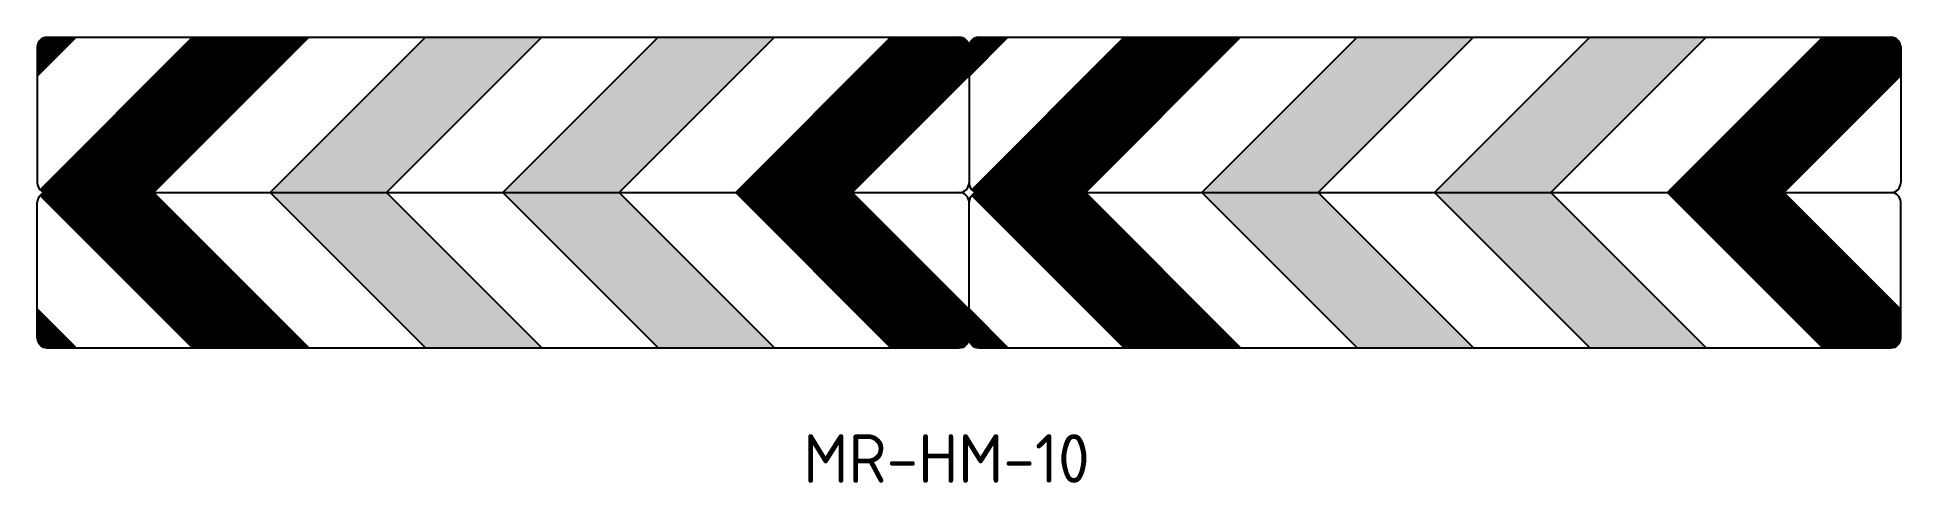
# Model space of a CAD drawing. Extents: x 82 to 274, y 73 to 119.
import ezdxf

# ---------------------------------------------------------------- set-up
doc = ezdxf.new("R2010")
doc.units = 0
doc.header["$LTSCALE"] = 12
doc.header["$MEASUREMENT"] = 0
doc.layers.get('0').update_dxf_attribs({"linetype": 'CONTINUOUS'})
doc.layers.add('L25', color=1, linetype='CONTINUOUS')
doc.layers.add('T50', color=7, linetype='CONTINUOUS')
doc.styles.add('ISO', font='ISO3098B')

# ---------------------------------------------------------------- blocks, each defined once
blk = doc.blocks.new('*X0')
at = {"color": 0}
for p, q in [((231.98, 208.25), (236.98, 213.25)), ((231.98, 208.38), (236.85, 213.25)), ((231.98, 208.51), (236.72, 213.25)), ((231.98, 208.64), (236.59, 213.25)), ((231.98, 208.78), (236.45, 213.25)), ((231.98, 208.91), (236.32, 213.25)), ((231.98, 209.04), (236.19, 213.25)), ((231.98, 209.17), (236.06, 213.25)), ((231.98, 209.31), (235.92, 213.25)), ((231.98, 209.44), (235.79, 213.25)), ((231.98, 209.57), (235.66, 213.25)), ((231.98, 209.7), (235.53, 213.25)), ((231.98, 209.84), (235.39, 213.25)), ((231.98, 209.97), (235.26, 213.25)), ((231.98, 210.1), (235.13, 213.25)), ((231.98, 210.24), (235, 213.25)), ((231.98, 210.37), (234.86, 213.25)), ((231.98, 210.5), (234.73, 213.25)), ((231.98, 210.63), (234.6, 213.25)), ((231.98, 210.77), (234.47, 213.25)), ((231.98, 210.9), (234.33, 213.25)), ((231.98, 211.03), (234.2, 213.25)), ((231.98, 211.16), (234.07, 213.25)), ((231.98, 211.3), (233.94, 213.25)), ((231.98, 211.43), (233.8, 213.25)), ((231.98, 211.56), (233.67, 213.25)), ((231.98, 211.69), (233.54, 213.25)), ((231.98, 211.83), (233.4, 213.25)), ((231.98, 211.96), (233.27, 213.25)), ((231.98, 212.09), (233.14, 213.25)), ((232, 212.25), (232.98, 213.23)), ((232.06, 212.43), (232.8, 213.18)), ((232.2, 212.71), (232.53, 213.04))]:
    blk.add_line(p, q, dxfattribs=at)
blk = doc.blocks.new('*X1')
at = {"color": 0}
for p, q in [((232.41, 193.56), (252.1, 213.25)), ((232.48, 193.5), (252.23, 213.25)), ((232.56, 193.45), (252.36, 213.25)), ((232.64, 193.4), (252.5, 213.25)), ((232.73, 193.36), (252.63, 213.25)), ((232.83, 193.32), (252.76, 213.25)), ((232.93, 193.29), (252.89, 213.25)), ((233.04, 193.27), (253.03, 213.25)), ((233.16, 193.25), (253.16, 213.25)), ((233.29, 193.25), (253.29, 213.25)), ((233.42, 193.25), (253.42, 213.25)), ((233.56, 193.25), (253.56, 213.25)), ((233.69, 193.25), (253.69, 213.25)), ((233.82, 193.25), (253.82, 213.25)), ((233.96, 193.25), (253.96, 213.25)), ((234.09, 193.25), (254.09, 213.25)), ((234.22, 193.25), (254.22, 213.25)), ((234.35, 193.25), (254.35, 213.25)), ((234.49, 193.25), (254.49, 213.25)), ((234.62, 193.25), (254.62, 213.25)), ((234.75, 193.25), (254.75, 213.25)), ((234.88, 193.25), (254.88, 213.25)), ((235.02, 193.25), (255.02, 213.25)), ((235.15, 193.25), (255.15, 213.25)), ((235.28, 193.25), (255.28, 213.25)), ((235.41, 193.25), (255.41, 213.25)), ((235.55, 193.25), (255.55, 213.25)), ((235.68, 193.25), (255.68, 213.25)), ((235.81, 193.25), (255.81, 213.25)), ((235.94, 193.25), (255.94, 213.25)), ((236.08, 193.25), (256.08, 213.25)), ((236.21, 193.25), (256.21, 213.25)), ((236.34, 193.25), (256.34, 213.25)), ((236.47, 193.25), (256.47, 213.25)), ((236.61, 193.25), (256.61, 213.25)), ((236.74, 193.25), (256.74, 213.25)), ((236.87, 193.25), (256.87, 213.25)), ((237, 193.25), (257, 213.25)), ((237.14, 193.25), (257.14, 213.25)), ((237.27, 193.25), (257.27, 213.25)), ((237.4, 193.25), (257.4, 213.25)), ((237.53, 193.25), (257.53, 213.25)), ((237.67, 193.25), (257.67, 213.25)), ((237.8, 193.25), (257.8, 213.25)), ((237.93, 193.25), (257.93, 213.25)), ((238.07, 193.25), (258.07, 213.25)), ((238.2, 193.25), (258.2, 213.25)), ((238.33, 193.25), (258.33, 213.25)), ((238.46, 193.25), (258.46, 213.25)), ((238.6, 193.25), (258.6, 213.25)), ((238.73, 193.25), (258.73, 213.25)), ((238.86, 193.25), (258.86, 213.25)), ((238.99, 193.25), (258.99, 213.25)), ((239.13, 193.25), (259.13, 213.25)), ((239.26, 193.25), (259.26, 213.25)), ((239.39, 193.25), (259.39, 213.25)), ((239.52, 193.25), (259.52, 213.25)), ((239.66, 193.25), (259.66, 213.25)), ((239.79, 193.25), (259.79, 213.25)), ((239.92, 193.25), (259.92, 213.25)), ((240.05, 193.25), (260.05, 213.25)), ((240.19, 193.25), (260.19, 213.25)), ((240.32, 193.25), (260.32, 213.25)), ((240.45, 193.25), (260.45, 213.25)), ((240.58, 193.25), (260.58, 213.25)), ((240.72, 193.25), (260.72, 213.25)), ((240.85, 193.25), (260.85, 213.25)), ((240.98, 193.25), (260.98, 213.25)), ((241.11, 193.25), (261.11, 213.25)), ((241.25, 193.25), (261.25, 213.25)), ((241.38, 193.25), (261.38, 213.25)), ((241.51, 193.25), (261.51, 213.25)), ((241.65, 193.25), (261.65, 213.25)), ((241.78, 193.25), (261.78, 213.25)), ((241.91, 193.25), (261.91, 213.25)), ((242.04, 193.25), (262.04, 213.25)), ((242.18, 193.25), (262.18, 213.25)), ((242.31, 193.25), (262.31, 213.25)), ((242.44, 193.25), (262.44, 213.25)), ((242.57, 193.25), (262.57, 213.25)), ((242.71, 193.25), (262.71, 213.25)), ((242.84, 193.25), (262.84, 213.25)), ((242.97, 193.25), (262.97, 213.25)), ((243.1, 193.25), (263.1, 213.25)), ((243.24, 193.25), (263.24, 213.25)), ((243.37, 193.25), (263.37, 213.25)), ((243.5, 193.25), (263.5, 213.25)), ((243.63, 193.25), (263.63, 213.25)), ((243.77, 193.25), (263.77, 213.25)), ((243.9, 193.25), (263.9, 213.25)), ((244.03, 193.25), (264.03, 213.25)), ((244.16, 193.25), (264.16, 213.25)), ((244.3, 193.25), (264.3, 213.25)), ((244.43, 193.25), (264.43, 213.25)), ((244.56, 193.25), (264.56, 213.25)), ((244.69, 193.25), (264.69, 213.25)), ((244.83, 193.25), (264.83, 213.25)), ((244.96, 193.25), (264.96, 213.25)), ((245.09, 193.25), (265.09, 213.25)), ((245.22, 193.25), (265.22, 213.25)), ((245.36, 193.25), (265.36, 213.25)), ((245.49, 193.25), (265.49, 213.25)), ((245.62, 193.25), (265.62, 213.25)), ((245.76, 193.25), (265.76, 213.25)), ((245.89, 193.25), (265.89, 213.25)), ((246.02, 193.25), (266.02, 213.25)), ((246.15, 193.25), (266.15, 213.25)), ((246.29, 193.25), (266.29, 213.25)), ((246.42, 193.25), (266.42, 213.25)), ((246.55, 193.25), (266.55, 213.25)), ((246.68, 193.25), (266.68, 213.25)), ((246.82, 193.25), (266.82, 213.25)), ((246.95, 193.25), (266.95, 213.25))]:
    blk.add_line(p, q, dxfattribs=at)
blk = doc.blocks.new('*X2')
at = {"color": 0}
for p, q in [((321.99, 193.25), (341.99, 213.25)), ((322.12, 193.25), (342.12, 213.25)), ((322.26, 193.25), (342.26, 213.25)), ((322.39, 193.25), (342.39, 213.25)), ((322.52, 193.25), (342.52, 213.25)), ((322.65, 193.25), (342.65, 213.25)), ((322.79, 193.25), (342.79, 213.25)), ((322.92, 193.25), (342.92, 213.25)), ((323.05, 193.25), (343.05, 213.25)), ((323.18, 193.25), (343.18, 213.25)), ((323.32, 193.25), (343.32, 213.25)), ((323.45, 193.25), (343.45, 213.25)), ((323.58, 193.25), (343.58, 213.25)), ((323.71, 193.25), (343.71, 213.25)), ((323.85, 193.25), (343.85, 213.25)), ((323.98, 193.25), (343.98, 213.25)), ((324.11, 193.25), (344.11, 213.25)), ((324.24, 193.25), (344.24, 213.25)), ((324.38, 193.25), (344.38, 213.25)), ((324.51, 193.25), (344.51, 213.25)), ((324.64, 193.25), (344.64, 213.25)), ((324.77, 193.25), (344.77, 213.25)), ((324.91, 193.25), (344.91, 213.25)), ((325.04, 193.25), (345.04, 213.25)), ((325.17, 193.25), (345.17, 213.25)), ((325.3, 193.25), (345.3, 213.25)), ((325.44, 193.25), (345.44, 213.25)), ((325.57, 193.25), (345.57, 213.25)), ((325.7, 193.25), (345.7, 213.25)), ((325.83, 193.25), (345.83, 213.25)), ((325.97, 193.25), (345.97, 213.25)), ((326.1, 193.25), (346.1, 213.25)), ((326.23, 193.25), (346.23, 213.25)), ((326.37, 193.25), (346.37, 213.25)), ((326.5, 193.25), (346.5, 213.25)), ((326.63, 193.25), (346.63, 213.25)), ((326.76, 193.25), (346.76, 213.25)), ((326.9, 193.25), (346.9, 213.25)), ((327.03, 193.25), (347.03, 213.25)), ((327.16, 193.25), (347.16, 213.25)), ((327.29, 193.25), (347.29, 213.25)), ((327.43, 193.25), (347.43, 213.25)), ((327.56, 193.25), (347.56, 213.25)), ((327.69, 193.25), (347.69, 213.25)), ((327.82, 193.25), (347.82, 213.25)), ((327.96, 193.25), (347.96, 213.25)), ((328.09, 193.25), (348.09, 213.25)), ((328.22, 193.25), (348.22, 213.25)), ((328.35, 193.25), (348.35, 213.25)), ((328.49, 193.25), (348.49, 213.25)), ((328.62, 193.25), (348.62, 213.25)), ((328.75, 193.25), (348.75, 213.25)), ((328.88, 193.25), (348.88, 213.25)), ((329.02, 193.25), (349.02, 213.25)), ((329.15, 193.25), (349.15, 213.25)), ((329.28, 193.25), (349.28, 213.25)), ((329.41, 193.25), (349.41, 213.25)), ((329.55, 193.25), (349.55, 213.25)), ((329.68, 193.25), (349.68, 213.25)), ((329.81, 193.25), (349.81, 213.25)), ((329.95, 193.25), (349.95, 213.25)), ((330.08, 193.25), (350.08, 213.25)), ((330.21, 193.25), (350.21, 213.25)), ((330.34, 193.25), (350.34, 213.25)), ((330.48, 193.25), (350.48, 213.25)), ((330.61, 193.25), (350.61, 213.25)), ((330.74, 193.25), (350.74, 213.25)), ((330.87, 193.25), (350.87, 213.24)), ((331.01, 193.25), (350.98, 213.23)), ((331.14, 193.25), (351.09, 213.2)), ((331.27, 193.25), (351.18, 213.17)), ((331.4, 193.25), (351.28, 213.13)), ((331.54, 193.25), (351.36, 213.08)), ((331.67, 193.25), (351.44, 213.03)), ((331.8, 193.25), (351.52, 212.97)), ((331.93, 193.25), (351.59, 212.91)), ((332.07, 193.25), (351.66, 212.84)), ((332.2, 193.25), (351.72, 212.77)), ((332.33, 193.25), (351.77, 212.69)), ((332.46, 193.25), (351.82, 212.61)), ((332.6, 193.25), (351.87, 212.52)), ((332.73, 193.25), (351.9, 212.43)), ((332.86, 193.25), (351.94, 212.33)), ((332.99, 193.25), (351.96, 212.22)), ((333.13, 193.25), (351.98, 212.1)), ((333.26, 193.25), (351.98, 211.97)), ((333.39, 193.25), (351.98, 211.84)), ((333.52, 193.25), (351.98, 211.71)), ((333.66, 193.25), (351.98, 211.57)), ((333.79, 193.25), (351.98, 211.44)), ((333.92, 193.25), (351.98, 211.31)), ((334.06, 193.25), (351.98, 211.18)), ((334.19, 193.25), (351.98, 211.04)), ((334.32, 193.25), (351.98, 210.91)), ((334.45, 193.25), (351.98, 210.78)), ((334.59, 193.25), (351.98, 210.65)), ((334.72, 193.25), (351.98, 210.51)), ((334.85, 193.25), (351.98, 210.38)), ((334.98, 193.25), (351.98, 210.25)), ((335.12, 193.25), (351.98, 210.12)), ((335.25, 193.25), (351.98, 209.98)), ((335.38, 193.25), (351.98, 209.85)), ((335.51, 193.25), (351.98, 209.72)), ((335.65, 193.25), (351.98, 209.59)), ((335.78, 193.25), (351.98, 209.45)), ((335.91, 193.25), (351.98, 209.32)), ((336.04, 193.25), (351.98, 209.19)), ((336.18, 193.25), (351.98, 209.05)), ((336.31, 193.25), (351.98, 208.92)), ((336.44, 193.25), (351.98, 208.79)), ((336.57, 193.25), (351.98, 208.66)), ((336.71, 193.25), (351.98, 208.52)), ((336.84, 193.25), (351.98, 208.39))]:
    blk.add_line(p, q, dxfattribs=at)

msp = doc.modelspace()

# ---------------------------------------------------------------- linework, layer by layer
at = {"layer": 'L25'}
for p, q in [((82.09, 114.53), (86.1, 118.54)), ((82.09, 117.54), (82.09, 114.53)), ((82.38, 102.83), (98.09, 118.54)), ((83.09, 118.54), (86.1, 118.54)), ((86.1, 118.54), (98.09, 118.54)), ((94.08, 102.54), (110.08, 118.54)), ((98.09, 118.54), (110.08, 118.54)), ((106.08, 102.54), (122.08, 118.54)), ((110.08, 118.54), (170.05, 118.54)), ((118.07, 102.54), (134.07, 118.54)), ((130.06, 102.54), (146.06, 118.54)), ((142.05, 102.54), (158.05, 118.54)), ((154.05, 102.54), (170.05, 118.54)), ((170.05, 118.54), (177.09, 118.54)), ((178.09, 114.53), (182.1, 118.54)), ((178.09, 117.54), (178.09, 114.53)), ((178.09, 117.54), (178.09, 114.59)), ((178.09, 117.54), (178.09, 114.59)), ((178.38, 102.83), (194.09, 118.54)), ((179.09, 118.54), (182.1, 118.54)), ((182.1, 118.54), (194.09, 118.54)), ((190.08, 102.54), (206.08, 118.54)), ((194.09, 118.54), (206.08, 118.54)), ((202.08, 102.54), (218.08, 118.54)), ((206.08, 118.54), (266.05, 118.54)), ((214.07, 102.54), (230.07, 118.54)), ((226.06, 102.54), (242.06, 118.54)), ((238.05, 102.54), (254.05, 118.54)), ((250.05, 102.54), (266.05, 118.54)), ((266.05, 118.54), (273.09, 118.54)), ((274.09, 117.54), (274.09, 114.59)), ((274.09, 117.54), (274.09, 114.59)), ((82.09, 114.53), (82.09, 103.54)), ((166.04, 102.54), (178.09, 114.59)), ((178.09, 114.59), (178.09, 103.54)), ((178.09, 114.59), (178.09, 103.54)), ((178.09, 114.53), (178.09, 103.54)), ((262.04, 102.54), (274.09, 114.59)), ((274.09, 114.59), (274.09, 103.54)), ((274.09, 114.59), (274.09, 103.54)), ((82.38, 102.25), (98.09, 86.54)), ((83.09, 102.54), (94.08, 102.54)), ((83.09, 102.54), (94.08, 102.54)), ((94.08, 102.54), (154.05, 102.54)), ((94.08, 102.54), (154.05, 102.54)), ((94.08, 102.54), (110.08, 86.54)), ((106.08, 102.54), (122.08, 86.54)), ((118.07, 102.54), (134.07, 86.54)), ((130.06, 102.54), (146.06, 86.54)), ((142.05, 102.54), (158.05, 86.54)), ((154.05, 102.54), (166.04, 102.54)), ((154.05, 102.54), (166.04, 102.54)), ((154.05, 102.54), (170.05, 86.54)), ((166.04, 102.54), (178.09, 90.49)), ((166.04, 102.54), (177.09, 102.54)), ((166.04, 102.54), (177.09, 102.54)), ((178.38, 102.25), (194.09, 86.54)), ((179.09, 102.54), (190.08, 102.54)), ((179.09, 102.54), (190.08, 102.54)), ((190.08, 102.54), (250.05, 102.54)), ((190.08, 102.54), (250.05, 102.54)), ((190.08, 102.54), (206.08, 86.54)), ((202.08, 102.54), (218.08, 86.54)), ((214.07, 102.54), (230.07, 86.54)), ((226.06, 102.54), (242.06, 86.54)), ((238.05, 102.54), (254.05, 86.54)), ((250.05, 102.54), (266.05, 86.54)), ((250.05, 102.54), (262.04, 102.54)), ((250.05, 102.54), (262.04, 102.54)), ((262.04, 102.54), (274.09, 90.49)), ((262.04, 102.54), (273.09, 102.54)), ((262.04, 102.54), (273.09, 102.54)), ((82.09, 90.55), (82.09, 101.54)), ((178.09, 90.55), (178.09, 101.54)), ((178.09, 90.49), (178.09, 101.54)), ((178.09, 90.49), (178.09, 101.54)), ((274.09, 90.49), (274.09, 101.54)), ((274.09, 90.49), (274.09, 101.54)), ((82.09, 90.55), (86.1, 86.54)), ((82.09, 87.54), (82.09, 90.55)), ((178.09, 90.55), (182.1, 86.54)), ((178.09, 87.54), (178.09, 90.55)), ((178.09, 87.54), (178.09, 90.49)), ((178.09, 87.54), (178.09, 90.49)), ((274.09, 87.54), (274.09, 90.49)), ((274.09, 87.54), (274.09, 90.49)), ((83.09, 86.54), (86.1, 86.54)), ((86.1, 86.54), (98.09, 86.54)), ((98.09, 86.54), (110.08, 86.54)), ((110.08, 86.54), (170.05, 86.54)), ((170.05, 86.54), (177.09, 86.54)), ((179.09, 86.54), (182.1, 86.54)), ((182.1, 86.54), (194.09, 86.54)), ((194.09, 86.54), (206.08, 86.54)), ((206.08, 86.54), (266.05, 86.54)), ((266.05, 86.54), (273.09, 86.54))]:
    msp.add_line(p, q, dxfattribs=at)
for centre, start, end in [((83.09, 117.54), 90, 180), ((177.09, 117.54), 0, 90), ((179.09, 117.54), 90, 180), ((273.09, 117.54), 0, 90), ((83.09, 103.54), 180, 225), ((83.09, 101.54), 135, 180), ((83.09, 103.54), 225, 270), ((83.09, 101.54), 90, 135), ((177.09, 103.54), 270, 0), ((177.09, 101.54), 0, 90), ((179.09, 103.54), 180, 225), ((179.09, 101.54), 135, 180), ((179.09, 103.54), 225, 270), ((179.09, 101.54), 90, 135), ((273.09, 103.54), 270, 0), ((273.09, 101.54), 0, 90), ((83.09, 87.54), 180, 270), ((177.09, 87.54), 270, 0), ((179.09, 87.54), 180, 270), ((273.09, 87.54), 270, 0)]:
    msp.add_arc(centre, 1, start, end, dxfattribs=at)
for points in [[(122.08, 118.54), (134.07, 118.54), (106.08, 102.54), (118.07, 102.54)], [(146.06, 118.54), (158.05, 118.54), (130.06, 102.54), (142.05, 102.54)], [(218.08, 118.54), (230.07, 118.54), (202.08, 102.54), (214.07, 102.54)], [(242.06, 118.54), (254.05, 118.54), (226.06, 102.54), (238.05, 102.54)], [(122.08, 86.54), (134.07, 86.54), (106.08, 102.54), (118.07, 102.54)], [(146.06, 86.54), (158.05, 86.54), (130.06, 102.54), (142.05, 102.54)], [(218.08, 86.54), (230.07, 86.54), (202.08, 102.54), (214.07, 102.54)], [(242.06, 86.54), (254.05, 86.54), (226.06, 102.54), (238.05, 102.54)]]:
    msp.add_solid(points, dxfattribs=at)

# ---------------------------------------------------------------- block references
at = {"layer": 'L25', "xscale": 0.8, "yscale": 0.8, "zscale": 0.8}
for name, p in [('*X0', (-103.49, -52.06)), ('*X1', (-103.49, -52.06)), ('*X2', (-103.49, -52.06)), ('*X0', (-7.49, -52.06)), ('*X1', (-7.49, -52.06)), ('*X2', (-7.49, -52.06))]:
    msp.add_blockref(name, p, dxfattribs=at)
at = {"layer": 'L25', "xscale": -0.8, "yscale": 0.8, "zscale": 0.8, "rotation": 180}
for name, p in [('*X1', (-103.49, 257.14)), ('*X2', (-103.49, 257.14)), ('*X1', (-7.49, 257.14)), ('*X2', (-7.49, 257.14)), ('*X0', (-103.49, 257.14)), ('*X0', (-7.49, 257.14))]:
    msp.add_blockref(name, p, dxfattribs=at)

# ---------------------------------------------------------------- texts
at = {"layer": 'T50', "style": 'ISO'}
msp.add_text('MR-HM-10', height=5, dxfattribs=at).set_placement((161.01, 72.64))

doc.saveas('drawing.dxf')
